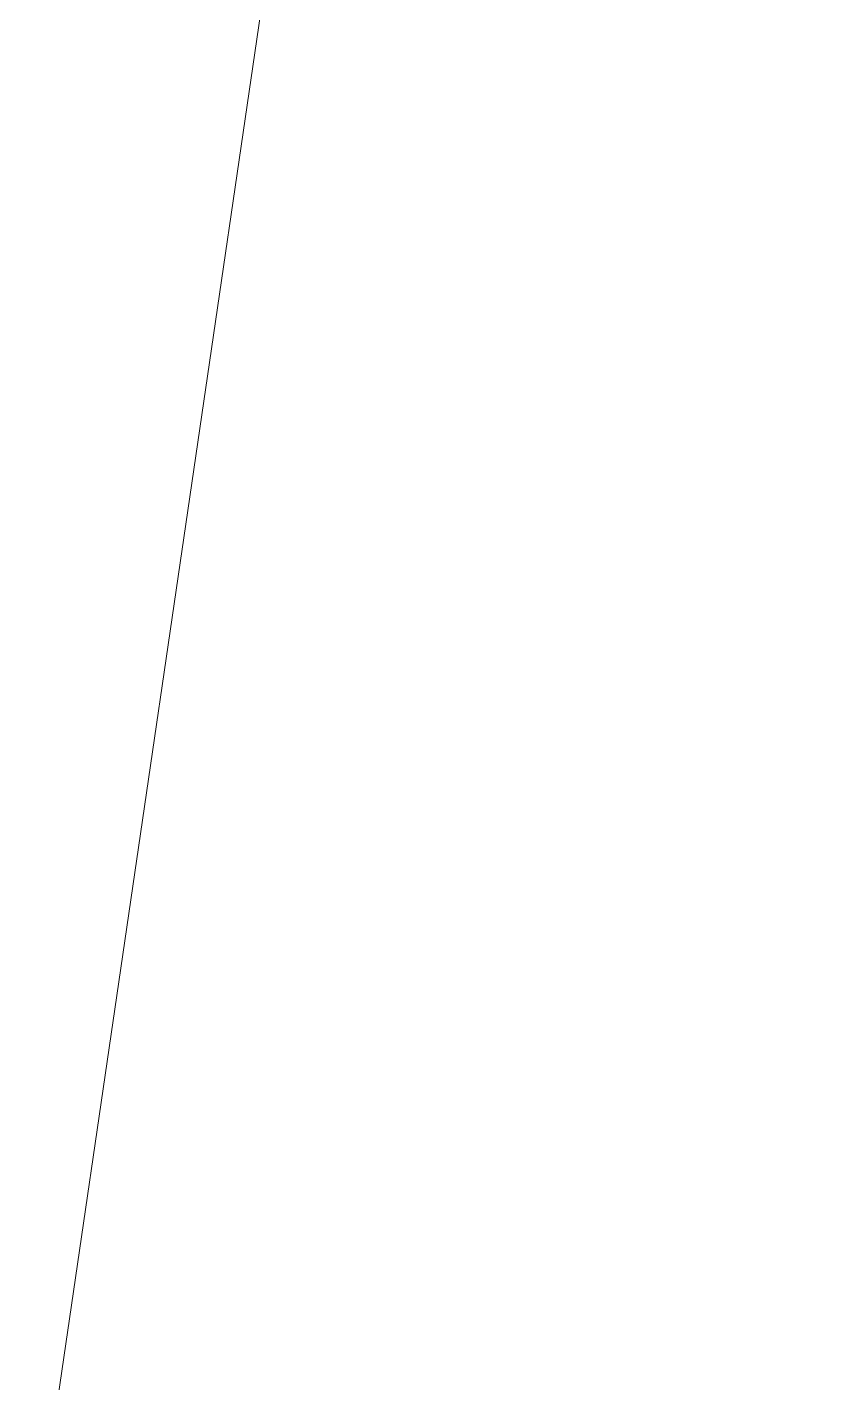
# Model space of a CAD drawing. Header units: inches. Extents: x -414268 to 632271, y -366004 to 318730.
# Drawn here: x -384742 to -353640, y 158990 to 210789 of the extents above; entities that cross this region are included whole.
import ezdxf

# ---------------------------------------------------------------- set-up
doc = ezdxf.new("R2010")
doc.units = ezdxf.units.IN
doc.header["$LTSCALE"] = 1200
doc.header["$MEASUREMENT"] = 0
doc.layers.get('0').update_dxf_attribs({"linetype": 'CONTINUOUS', "lineweight": 0})

msp = doc.modelspace()

# ---------------------------------------------------------------- linework, layer by layer
at = {"color": 5}
msp.add_lwpolyline([(-360113.0487604414, 318730.4643804987), (632270.7127514657, 173592.9125824885), (607641.8543798585, 5192.117545137463), (-384741.9071320486, 150329.6693431477)], close=True, dxfattribs=at)

doc.saveas('drawing.dxf')
